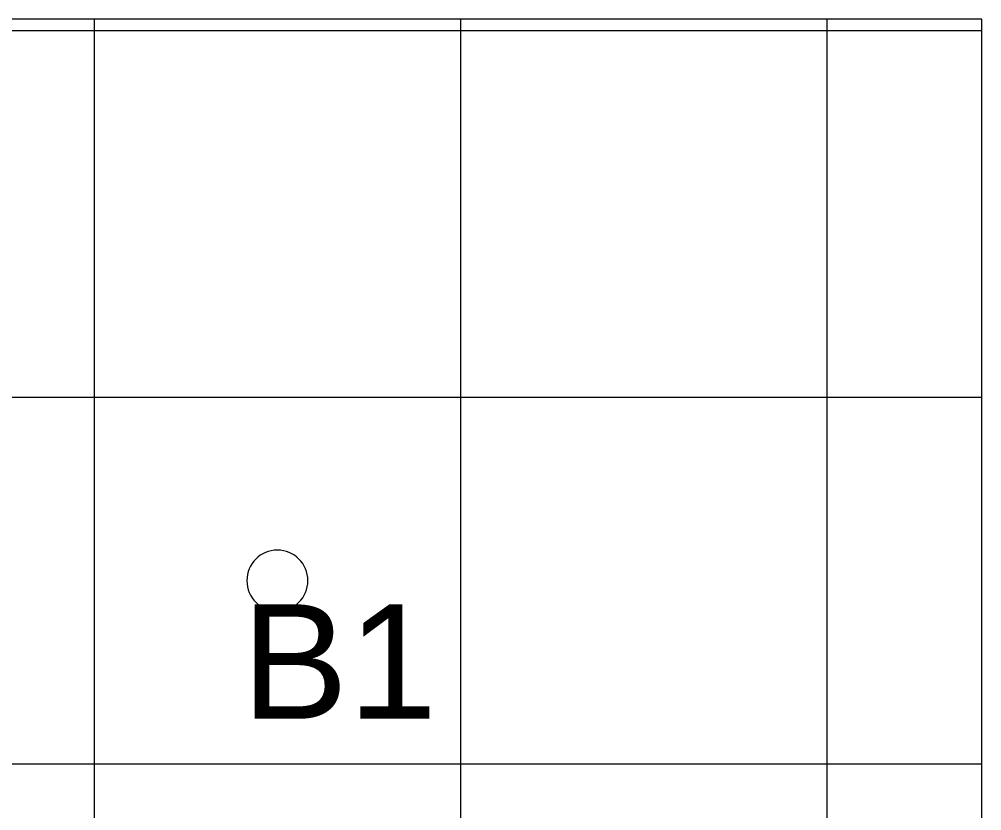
# Model space of a CAD drawing. Header units: inches. Extents: x -1427 to 2274, y -2183 to 260.
# Drawn here: x -297.3 to -234.3, y -1971.2 to -1919.4 of the extents above; entities that cross this region are included whole.
import ezdxf

# ---------------------------------------------------------------- set-up
doc = ezdxf.new("R2010")
doc.units = ezdxf.units.IN
doc.header["$MEASUREMENT"] = 0
for name, color, linetype, lineweight in [('A-CLNG-PATT', 13, 'Continuous', 9), ('E-LITE-EQPM', 33, 'Continuous', 9), ('E-LITE-EQPM-IDEN', 33, 'Continuous', 9), ('I-WALL', 2, 'Continuous', 9)]:
    doc.layers.add(name, color=color, linetype=linetype, lineweight=lineweight)
doc.styles.add('Arial', font='arial.ttf', dxfattribs={"height": 7.5})

# ---------------------------------------------------------------- blocks, each defined once
blk = doc.blocks.new('Can Downlight - Recessed - New 4_-2510107-Reflected Ceiling Plan')
at = {"layer": 'E-LITE-EQPM', "lineweight": 20}
for start, end in [(360, 180), (180, 360)]:
    blk.add_arc((0, 0), 2, start, end, dxfattribs=at)

msp = doc.modelspace()

# ---------------------------------------------------------------- hatches: boundary and pattern name
at = {"layer": 'A-CLNG-PATT', "lineweight": 13}
h = msp.add_hatch(dxfattribs=at)
h.set_pattern_fill('FP_15', color=256, style=0, pattern_type=2)
h.set_pattern_definition([(90, (-364.414, -2064.185), (24, -1e-15), []), (0, (-364.414, -2064.185), (0, -24), [])])
h.paths.add_polyline_path([(-316.478, -2175.032), (-234.285, -2175.032), (-234.285, -1919.435), (-470.793, -1919.435), (-470.793, -2145.034), (-369.165, -2145.034), (-369.165, -2117.343), (-368.16, -2117.343), (-368.16, -2115.041), (-338.285, -2115.041), (-338.285, -2144.77), (-342.513, -2148.997), (-338.285, -2153.225)], flags=0)

# ---------------------------------------------------------------- linework, layer by layer
at = {"layer": 'I-WALL', "color": 250, "lineweight": 20}
for p, q in [((-234.285, -1919.435), (-378.793, -1919.435)), ((-234.285, -2177.782), (-234.285, -1919.435))]:
    msp.add_line(p, q, dxfattribs=at)

# ---------------------------------------------------------------- block references
at = {"layer": 'E-LITE-EQPM', "lineweight": 20}
msp.add_blockref('Can Downlight - Recessed - New 4_-2510107-Reflected Ceiling Plan', (-280.414, -1956.185), dxfattribs=at)

# ---------------------------------------------------------------- texts
at = {"layer": 'E-LITE-EQPM-IDEN', "insert": (-282.77, -1957.73), "char_height": 7.5, "width": 16.059, "attachment_point": 1, "style": 'Arial'}
msp.add_mtext('B1', dxfattribs=at)

doc.saveas('drawing.dxf')
